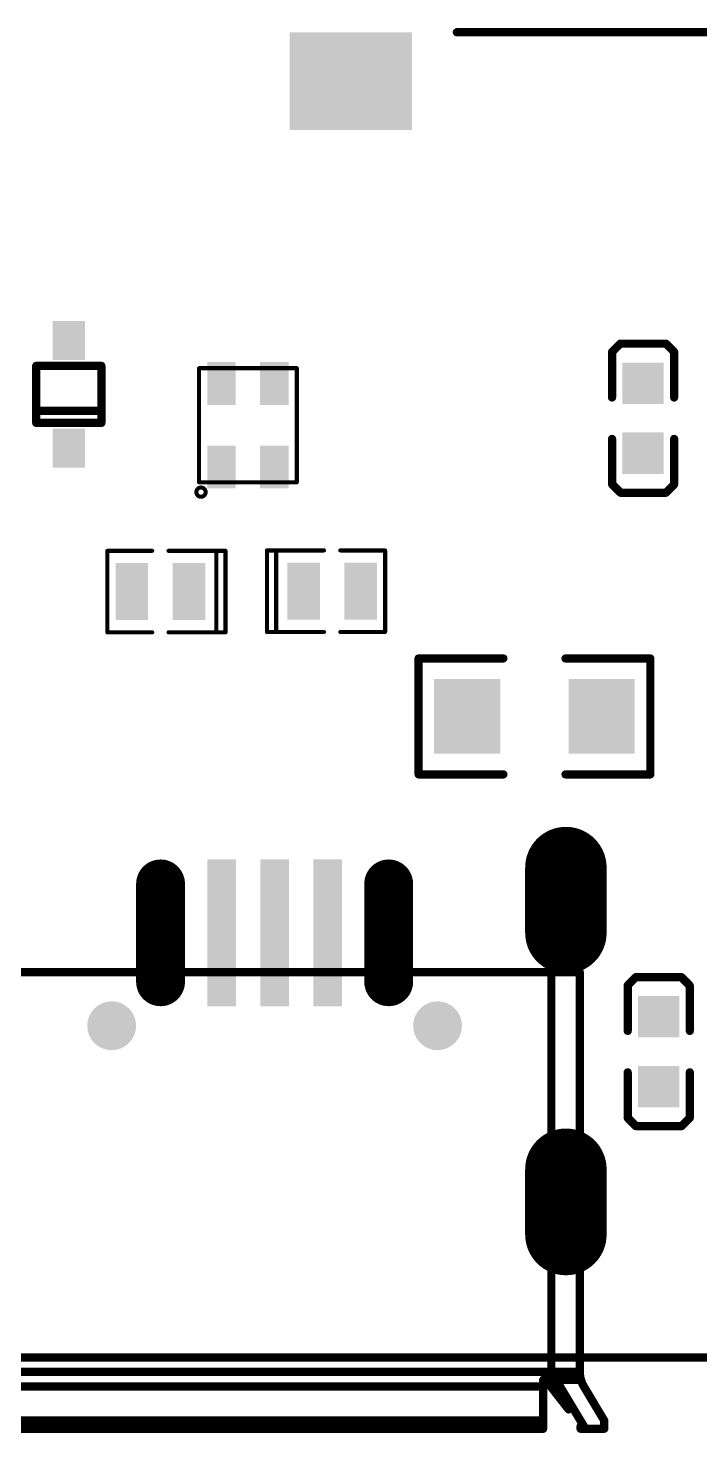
# Model space of a CAD drawing. Header units: millimetres. Extents: x 17.58 to 19.74, y 15.71 to 18.76.
# Drawn here: x 18.975 to 19.3, y 15.712 to 16.39 of the extents above; entities that cross this region are included whole.
import ezdxf

# ---------------------------------------------------------------- set-up
doc = ezdxf.new("R2010")
doc.units = ezdxf.units.MM
doc.header["$MEASUREMENT"] = 0
doc.layers.get('0').update_dxf_attribs({"linetype": 'CONTINUOUS', "lineweight": 0})
doc.layers.add('04_BOT_PHO', color=90, linetype='CONTINUOUS', lineweight=0)

# ---------------------------------------------------------------- blocks, each defined once
blk = doc.blocks.new('SQUARE_4')
blk.add_solid([(0.01, 0.01), (0.01, -0.01), (-0.01, 0.01), (-0.01, -0.01)])
blk = doc.blocks.new('RECTANGLE_6')
blk.add_solid([(0.016, 0.018), (0.016, -0.018), (-0.016, 0.018), (-0.016, -0.018)])
blk = doc.blocks.new('OBLONG_27')
at = {"lineweight": 211, "const_width": 0.02362}
blk.add_lwpolyline([(0, 0.02362), (0, -0.02362)], dxfattribs=at)
at = {"lineweight": 211, "const_width": 0.01181}
for points in [[(-0.0059, 0.02362), (-0.0059, 0.02362, 1), (0.0059, 0.02362, 1), (-0.0059, 0.02362)], [(-0.0059, -0.02362), (-0.0059, -0.02362, 1), (0.0059, -0.02362, 1), (-0.0059, -0.02362)]]:
    blk.add_lwpolyline(points, format="xyb", dxfattribs=at)
blk = doc.blocks.new('RECTANGLE_28')
blk.add_solid([(0.00689, 0.03543), (0.00689, -0.03543), (-0.00689, 0.03543), (-0.00689, -0.03543)])
blk = doc.blocks.new('OBLONG_29')
at = {"lineweight": 211, "const_width": 0.03937}
blk.add_lwpolyline([(0, 0.01575), (0, -0.01575)], dxfattribs=at)
at = {"lineweight": 211, "const_width": 0.01968}
for points in [[(-0.00984, 0.01575), (-0.00984, 0.01575, 1), (0.00984, 0.01575, 1), (-0.00984, 0.01575)], [(-0.00984, -0.01575), (-0.00984, -0.01575, 1), (0.00984, -0.01575, 1), (-0.00984, -0.01575)]]:
    blk.add_lwpolyline(points, format="xyb", dxfattribs=at)
blk = doc.blocks.new('ROUND_30')
h = blk.add_hatch(color=256)
edge = h.paths.add_edge_path(flags=0)
edge.add_arc((0, 0), 0.01181, 0, 360)
blk = doc.blocks.new('RECTANGLE_32')
blk.add_solid([(0.02953, 0.02362), (0.02953, -0.02362), (-0.02953, 0.02362), (-0.02953, -0.02362)])
blk = doc.blocks.new('RECTANGLE_38')
blk.add_solid([(0.00689, 0.01033), (0.00689, -0.01033), (-0.00689, 0.01033), (-0.00689, -0.01033)])
blk = doc.blocks.new('RECTANGLE_39')
blk.add_solid([(0.00787, 0.01378), (0.00787, -0.01378), (-0.00787, 0.01378), (-0.00787, -0.01378)])
blk = doc.blocks.new('RECTANGLE_40')
blk.add_solid([(0.00787, 0.00945), (0.00787, -0.00945), (-0.00787, 0.00945), (-0.00787, -0.00945)])
blk = doc.blocks.new('ROUND_15')
h = blk.add_hatch(color=256)
edge = h.paths.add_edge_path(flags=0)
edge.add_arc((0, 0), 0.002, 0, 360)
blk = doc.blocks.new('ROUND_380')
h = blk.add_hatch(color=256)
edge = h.paths.add_edge_path(flags=0)
edge.add_arc((0, 0), 0.001, 0, 360)
blk = doc.blocks.new('ROUND_47')
h = blk.add_hatch(color=256)
edge = h.paths.add_edge_path(flags=0)
edge.add_arc((0, 0), 0.000985, 0, 360)

msp = doc.modelspace()

# ---------------------------------------------------------------- linework, layer by layer
at = {"layer": '04_BOT_PHO', "lineweight": 211}
for points, const_width in [([(19.45417, 16.38791), (19.18252, 16.38791)], 0.004), ([(19.26154, 16.23753), (19.25754, 16.23353)], 0.004), ([(19.25754, 16.23353), (19.25754, 16.21153)], 0.004), ([(19.28354, 16.23753), (19.26154, 16.23753)], 0.004), ([(19.28754, 16.23353), (19.28354, 16.23753)], 0.004), ([(19.28754, 16.21153), (19.28754, 16.23353)], 0.004), ([(18.97929, 16.22681), (19.01079, 16.22681)], 0.004), ([(18.97929, 16.19925), (18.97929, 16.22681)], 0.004), ([(19.01079, 16.22681), (19.01079, 16.19925)], 0.004), ([(19.05797, 16.22568), (19.05797, 16.17057)], 0.00197), ([(19.10522, 16.22568), (19.05797, 16.22568)], 0.00197), ([(19.10522, 16.17057), (19.10522, 16.22568)], 0.00197), ([(19.01079, 16.20516), (18.97929, 16.20516)], 0.004), ([(19.01079, 16.19925), (18.97929, 16.19925)], 0.004), ([(19.25754, 16.16966), (19.25754, 16.19153)], 0.004), ([(19.28754, 16.19153), (19.28754, 16.16953)], 0.004), ([(19.05797, 16.17057), (19.10522, 16.17057)], 0.00197), ([(19.26167, 16.16553), (19.25754, 16.16966)], 0.004), ([(19.28355, 16.16553), (19.26167, 16.16553)], 0.004), ([(19.28754, 16.16953), (19.28355, 16.16553)], 0.004), ([(19.03534, 16.13751), (19.01369, 16.13751)], 0.002), ([(19.01369, 16.13751), (19.01369, 16.09814)], 0.002), ([(19.07077, 16.13751), (19.04322, 16.13751)], 0.002), ([(19.06634, 16.13751), (19.06634, 16.09814)], 0.002), ([(19.07077, 16.09814), (19.07077, 16.13751)], 0.002), ([(19.11835, 16.13768), (19.09079, 16.13768)], 0.002), ([(19.09079, 16.13768), (19.09079, 16.09831)], 0.002), ([(19.09523, 16.09831), (19.09523, 16.13768)], 0.002), ([(19.14788, 16.13768), (19.12623, 16.13768)], 0.002), ([(19.14788, 16.09831), (19.14788, 16.13768)], 0.002), ([(19.01369, 16.09814), (19.03534, 16.09814)], 0.002), ([(19.04322, 16.09814), (19.07077, 16.09814)], 0.002), ([(19.09079, 16.09831), (19.11835, 16.09831)], 0.002), ([(19.12623, 16.09831), (19.14788, 16.09831)], 0.002), ([(19.16404, 16.02953), (19.16404, 16.08553)], 0.004), ([(19.16404, 16.08553), (19.20504, 16.08553)], 0.004), ([(19.27604, 16.08553), (19.23504, 16.08553)], 0.004), ([(19.27604, 16.02953), (19.27604, 16.08553)], 0.004), ([(19.20504, 16.02953), (19.16404, 16.02953)], 0.004), ([(19.23504, 16.02953), (19.27604, 16.02953)], 0.004), ([(18.94669, 15.93403), (19.24197, 15.93403)], 0.004), ([(19.22819, 15.73718), (19.22819, 15.93403)], 0.004), ([(19.24197, 15.741), (19.24197, 15.93403)], 0.004), ([(19.26511, 15.92767), (19.2691, 15.93167)], 0.004), ([(19.26511, 15.90567), (19.26511, 15.92767)], 0.004), ([(19.2691, 15.93167), (19.29098, 15.93167)], 0.004), ([(19.29098, 15.93167), (19.29511, 15.92754)], 0.004), ([(19.29511, 15.92754), (19.29511, 15.90567)], 0.004), ([(19.26511, 15.88567), (19.26511, 15.86367)], 0.004), ([(19.29511, 15.86367), (19.29511, 15.88567)], 0.004), ([(19.26511, 15.86367), (19.26911, 15.85967)], 0.004), ([(19.26911, 15.85967), (19.29111, 15.85967)], 0.004), ([(19.29111, 15.85967), (19.29511, 15.86367)], 0.004), ([(19.24197, 15.83954), (19.25181, 15.83954)], 0.004), ([(19.25181, 15.83954), (19.25181, 15.80411)], 0.004), ([(19.25181, 15.80411), (19.24197, 15.80411)], 0.004), ([(19.6811, 15.74803), (18.50787, 15.74803)], 0.004), ([(19.24197, 15.741), (18.94669, 15.741)], 0.004), ([(19.22425, 15.73718), (19.22425, 15.71356)], 0.004), ([(19.22425, 15.73718), (19.24251, 15.73718)], 0.004), ([(19.22752, 15.73445), (19.22752, 15.73718)], 0.004), ([(19.23121, 15.73445), (19.23121, 15.73718)], 0.004), ([(19.23213, 15.73445), (19.23213, 15.73718)], 0.004), ([(19.22425, 15.73391), (18.96441, 15.73391)], 0.004), ([(19.22752, 15.73445), (19.23654, 15.7229)], 0.004), ([(19.23213, 15.73445), (19.22752, 15.73445)], 0.004), ([(19.23121, 15.73445), (19.23654, 15.7229)], 0.004), ([(19.23213, 15.73445), (19.24394, 15.71477)], 0.004), ([(19.24393, 15.73391), (19.25378, 15.71749)], 0.004), ([(18.96441, 15.71749), (19.22425, 15.71749)], 0.004), ([(19.25378, 15.71749), (19.25378, 15.71356)], 0.004), ([(19.22425, 15.71356), (18.96441, 15.71356)], 0.004), ([(19.24232, 15.71477), (19.24232, 15.71356)], 0.004), ([(19.24394, 15.71477), (19.24232, 15.71477)], 0.004), ([(19.24232, 15.71356), (19.25378, 15.71356)], 0.004), ([(19.24394, 15.71477), (19.24394, 15.71356)], 0.004)]:
    msp.add_lwpolyline(points, dxfattribs=dict(at, const_width=const_width))
for points, const_width in [([(19.05668, 16.16583), (19.05668, 16.16583, 1), (19.06116, 16.16583, 1), (19.05668, 16.16583)], 0.00197), ([(19.24197, 15.741, 0.136156), (19.24394, 15.7339)], 0.004)]:
    msp.add_lwpolyline(points, format="xyb", dxfattribs=dict(at, const_width=const_width))

# ---------------------------------------------------------------- block references
at = {"layer": '04_BOT_PHO'}
for name, p in [('ROUND_15', (19.18252, 16.38791)), ('RECTANGLE_32', (19.13134, 16.36429)), ('RECTANGLE_40', (18.99504, 16.23902)), ('ROUND_15', (19.25754, 16.23353)), ('ROUND_15', (19.26154, 16.23753)), ('ROUND_15', (19.28354, 16.23753)), ('ROUND_15', (19.28754, 16.23353)), ('ROUND_15', (18.97929, 16.22681)), ('ROUND_15', (18.97929, 16.22681)), ('ROUND_15', (19.01079, 16.22681)), ('ROUND_47', (19.05797, 16.22568)), ('ROUND_47', (19.05797, 16.22568)), ('RECTANGLE_38', (19.0688, 16.2183)), ('RECTANGLE_38', (19.09439, 16.2183)), ('ROUND_47', (19.10522, 16.22568)), ('SQUARE_4', (19.27254, 16.21842)), ('ROUND_15', (19.25754, 16.21153)), ('ROUND_15', (19.28754, 16.21153)), ('ROUND_15', (18.97929, 16.20516)), ('ROUND_15', (19.01079, 16.20516)), ('ROUND_15', (18.97929, 16.19925)), ('ROUND_15', (19.01079, 16.19925)), ('RECTANGLE_40', (18.99504, 16.18705)), ('ROUND_15', (19.25754, 16.19153)), ('SQUARE_4', (19.27254, 16.18464)), ('ROUND_15', (19.28754, 16.19153)), ('RECTANGLE_38', (19.0688, 16.17795)), ('RECTANGLE_38', (19.09439, 16.17795)), ('ROUND_47', (19.05797, 16.17057)), ('ROUND_47', (19.10522, 16.17057)), ('ROUND_15', (19.25754, 16.16966)), ('ROUND_15', (19.26167, 16.16553)), ('ROUND_15', (19.28355, 16.16553)), ('ROUND_15', (19.28754, 16.16953)), ('ROUND_380', (19.01369, 16.13751)), ('ROUND_380', (19.03534, 16.13751)), ('ROUND_380', (19.04322, 16.13751)), ('ROUND_380', (19.06634, 16.13751)), ('ROUND_380', (19.07077, 16.13751)), ('ROUND_380', (19.09079, 16.13768)), ('ROUND_380', (19.09523, 16.13768)), ('ROUND_380', (19.11835, 16.13768)), ('ROUND_380', (19.12623, 16.13768)), ('ROUND_380', (19.14788, 16.13768)), ('RECTANGLE_39', (19.0255, 16.11782)), ('RECTANGLE_39', (19.05306, 16.11782)), ('RECTANGLE_39', (19.10851, 16.118)), ('RECTANGLE_39', (19.13607, 16.118)), ('ROUND_380', (19.01369, 16.09814)), ('ROUND_380', (19.03534, 16.09814)), ('ROUND_380', (19.04322, 16.09814)), ('ROUND_380', (19.06634, 16.09814)), ('ROUND_380', (19.07077, 16.09814)), ('ROUND_380', (19.09079, 16.09831)), ('ROUND_380', (19.09523, 16.09831)), ('ROUND_380', (19.11835, 16.09831)), ('ROUND_380', (19.12623, 16.09831)), ('ROUND_380', (19.14788, 16.09831)), ('ROUND_15', (19.16404, 16.08553)), ('ROUND_15', (19.20504, 16.08553)), ('ROUND_15', (19.23504, 16.08553)), ('ROUND_15', (19.27604, 16.08553)), ('RECTANGLE_6', (19.18754, 16.05753)), ('RECTANGLE_6', (19.25254, 16.05753)), ('ROUND_15', (19.16404, 16.02953)), ('ROUND_15', (19.20504, 16.02953)), ('ROUND_15', (19.23504, 16.02953)), ('ROUND_15', (19.27604, 16.02953)), ('OBLONG_29', (19.23524, 15.96878)), ('OBLONG_27', (19.03937, 15.95303)), ('RECTANGLE_28', (19.0689, 15.95303)), ('RECTANGLE_28', (19.09449, 15.95303)), ('RECTANGLE_28', (19.12008, 15.95303)), ('OBLONG_27', (19.14961, 15.95303)), ('ROUND_15', (19.22819, 15.93403)), ('ROUND_15', (19.24197, 15.93403)), ('ROUND_15', (19.24197, 15.93403)), ('ROUND_15', (19.26511, 15.92767)), ('ROUND_15', (19.2691, 15.93167)), ('ROUND_15', (19.29098, 15.93167)), ('ROUND_15', (19.29511, 15.92754)), ('SQUARE_4', (19.28011, 15.91256)), ('ROUND_30', (19.01575, 15.90816)), ('ROUND_30', (19.17323, 15.90816)), ('ROUND_15', (19.26511, 15.90567)), ('ROUND_15', (19.29511, 15.90567)), ('ROUND_15', (19.26511, 15.88567)), ('SQUARE_4', (19.28011, 15.87878)), ('ROUND_15', (19.29511, 15.88567)), ('ROUND_15', (19.26511, 15.86367)), ('ROUND_15', (19.26911, 15.85967)), ('ROUND_15', (19.29111, 15.85967)), ('ROUND_15', (19.29511, 15.86367)), ('OBLONG_29', (19.23524, 15.82311)), ('ROUND_15', (19.24197, 15.83954)), ('ROUND_15', (19.25181, 15.83954)), ('ROUND_15', (19.25181, 15.83954)), ('ROUND_15', (19.24197, 15.80411)), ('ROUND_15', (19.25181, 15.80411)), ('ROUND_15', (19.25181, 15.80411)), ('ROUND_15', (19.22425, 15.73718)), ('ROUND_15', (19.22425, 15.73718)), ('ROUND_15', (19.22752, 15.73718)), ('ROUND_15', (19.22819, 15.73718)), ('ROUND_15', (19.23121, 15.73718)), ('ROUND_15', (19.23213, 15.73718)), ('ROUND_15', (19.24197, 15.741)), ('ROUND_15', (19.24197, 15.741)), ('ROUND_15', (19.24197, 15.741)), ('ROUND_15', (19.24251, 15.73718)), ('ROUND_15', (19.22425, 15.73391)), ('ROUND_15', (19.22752, 15.73445)), ('ROUND_15', (19.22752, 15.73445)), ('ROUND_15', (19.22752, 15.73445)), ('ROUND_15', (19.23121, 15.73445)), ('ROUND_15', (19.23121, 15.73445)), ('ROUND_15', (19.23213, 15.73445)), ('ROUND_15', (19.23213, 15.73445)), ('ROUND_15', (19.23213, 15.73445)), ('ROUND_15', (19.24393, 15.73391)), ('ROUND_15', (19.24394, 15.7339)), ('ROUND_15', (19.23654, 15.7229)), ('ROUND_15', (19.23654, 15.7229)), ('ROUND_15', (19.22425, 15.71749)), ('ROUND_15', (19.25378, 15.71749)), ('ROUND_15', (19.25378, 15.71749)), ('ROUND_15', (19.22425, 15.71356)), ('ROUND_15', (19.22425, 15.71356)), ('ROUND_15', (19.24232, 15.71477)), ('ROUND_15', (19.24232, 15.71477)), ('ROUND_15', (19.24232, 15.71356)), ('ROUND_15', (19.24232, 15.71356)), ('ROUND_15', (19.24394, 15.71477)), ('ROUND_15', (19.24394, 15.71477)), ('ROUND_15', (19.24394, 15.71477)), ('ROUND_15', (19.24394, 15.71356)), ('ROUND_15', (19.25378, 15.71356)), ('ROUND_15', (19.25378, 15.71356))]:
    msp.add_blockref(name, p, dxfattribs=at)

doc.saveas('drawing.dxf')
